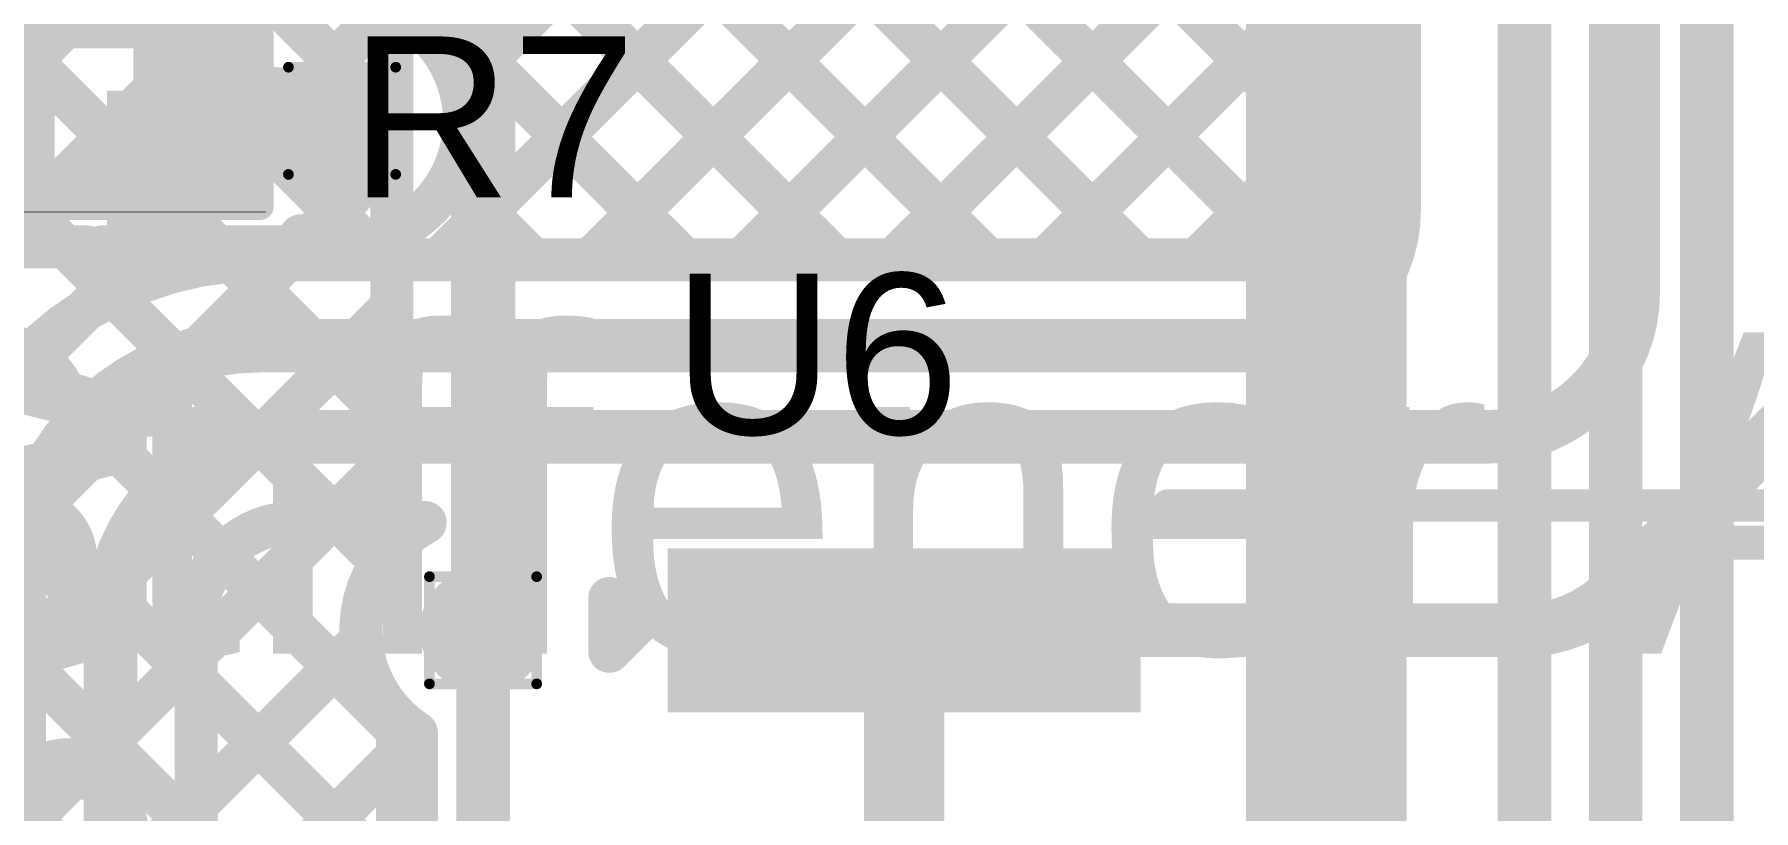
# Model space of a CAD drawing. Header units: inches. Extents: x -17 to 443, y -40 to 218.
# Drawn here: x 91.93 to 100.07, y 149.84 to 153.52 of the extents above; entities that cross this region are included whole.
import ezdxf

# ---------------------------------------------------------------- set-up
doc = ezdxf.new("R2010")
doc.units = ezdxf.units.IN
for name, color, linetype in [('Bottom Layer', 5, 'Continuous'), ('Drill Drawing', 1, 'Continuous'), ('Fabrication', 76, 'Continuous'), ('Top Layer', 1, 'Continuous'), ('Top Overlay', 2, 'Continuous'), ('Top Paste', 8, 'Continuous'), ('Top Solder', 216, 'Continuous'), ('Via Holes', 16, 'Continuous')]:
    doc.layers.add(name, color=color, linetype=linetype)
doc.styles.add('Arial', font='', dxfattribs={"height": 0.2})
doc.styles.add('Arial Black_Bold', font='', dxfattribs={"height": 0.2})
doc.styles.get('Arial').set_extended_font_data('Arial')
doc.styles.get('Arial Black_Bold').set_extended_font_data('Arial Black', bold=True)

# ---------------------------------------------------------------- blocks, each defined once
blk = doc.blocks.new('14_SO_26')
at = {"layer": 'Top Layer'}
blk.add_hatch(color=1, dxfattribs=at).paths.add_polyline_path([(-1.7501108, 4.096994599999999), (-1.7501108, 3.5230054), (-3.7881052, 3.5230054), (-3.7881052, 4.096994599999999)])
at = {"layer": 'Top Paste'}
blk.add_hatch(color=8, dxfattribs=at).paths.add_polyline_path([(-1.7501108, 4.096994599999999), (-1.7501108, 3.5230054), (-3.7881052, 3.5230054), (-3.7881052, 4.096994599999999)])
at = {"layer": 'Top Solder'}
blk.add_hatch(color=216, dxfattribs=at).paths.add_polyline_path([(-1.6485108, 4.1985946), (-1.6485108, 3.421405399999999), (-3.8897052, 3.421405399999999), (-3.8897052, 4.1985946)])
at = {"layer": 'Top Overlay'}
for points in [[(-1.5213838, 4.4012104, 0.1524, 0.1524, 0), (1.5214346, 4.4012104, 0.1524, 0.1524, 0)], [(-4.166107999999999, 3.7084, 0.1999996, 0.1999996, 0), (-4.166107999999999, 3.9624, 0.1999996, 0.1999996, 0)], [(-4.166107999999999, 3.9624, 0.1999996, 0.1999996, 0), (-4.039108, 3.835399999999999, 0.1999996, 0.1999996, 0)], [(-4.166107999999999, 3.7084, 0.1999996, 0.1999996, 0), (-4.039108, 3.835399999999999, 0.1999996, 0.1999996, 0)]]:
    blk.add_lwpolyline(points, format="xyseb", dxfattribs=at)
for points in [[(-1.5594838, 4.4012104, 0.0762, 0.0762, 1), (-1.4832838, 4.4012104, 0.0762, 0.0762, 1)], [(-4.2161079, 3.9624, 0.0999998, 0.0999998, 1), (-4.116108099999999, 3.9624, 0.0999998, 0.0999998, 1)], [(-4.2161079, 3.9624, 0.0999998, 0.0999998, 1), (-4.116108099999999, 3.9624, 0.0999998, 0.0999998, 1)], [(-4.0891079, 3.835399999999999, 0.0999998, 0.0999998, 1), (-3.9891081, 3.835399999999999, 0.0999998, 0.0999998, 1)], [(-4.0891079, 3.835399999999999, 0.0999998, 0.0999998, 1), (-3.9891081, 3.835399999999999, 0.0999998, 0.0999998, 1)], [(-4.2161079, 3.7084, 0.0999998, 0.0999998, 1), (-4.116108099999999, 3.7084, 0.0999998, 0.0999998, 1)], [(-4.2161079, 3.7084, 0.0999998, 0.0999998, 1), (-4.116108099999999, 3.7084, 0.0999998, 0.0999998, 1)]]:
    blk.add_lwpolyline(points, format="xyseb", close=True, dxfattribs=at)
blk = doc.blocks.new('R___0402_189')
at = {"layer": 'Top Layer'}
for points in [[(-0.6985, -0.3175), (-0.6985, 0.3175), (-0.2412999999999999, 0.3175), (-0.2413, -0.3175)], [(0.2412999999999999, -0.3175), (0.2413, 0.3175), (0.6985, 0.3175), (0.6985, -0.3175)]]:
    blk.add_hatch(color=1, dxfattribs=at).paths.add_polyline_path(points)
at = {"layer": 'Top Paste'}
for points in [[(-0.6985, -0.3175), (-0.6985, 0.3175), (-0.2412999999999999, 0.3175), (-0.2413, -0.3175)], [(0.2412999999999999, -0.3175), (0.2413, 0.3175), (0.6985, 0.3175), (0.6985, -0.3175)]]:
    blk.add_hatch(color=8, dxfattribs=at).paths.add_polyline_path(points)
at = {"layer": 'Top Solder'}
for points in [[(-0.75350116, -0.37250116), (-0.75350116, 0.37250116), (-0.1862988399999999, 0.37250116), (-0.18629884, -0.37250116)], [(0.1862988399999999, -0.37250116), (0.18629884, 0.37250116), (0.75350116, 0.37250116), (0.75350116, -0.37250116)]]:
    blk.add_hatch(color=216, dxfattribs=at).paths.add_polyline_path(points)
at = {"layer": 'Top Overlay'}
for points in [[(-0.7874, 0.4064, 0.127, 0.127, 0), (0.7874, 0.4064, 0.127, 0.127, 0)], [(-0.7874, -0.4064, 0.127, 0.127, 0), (-0.7874, 0.4064, 0.127, 0.127, 0)], [(0.7874, -0.4064, 0.127, 0.127, 0), (0.7874, 0.4064, 0.127, 0.127, 0)], [(-0.7874, -0.4064, 0.127, 0.127, 0), (0.7874, -0.4064, 0.127, 0.127, 0)], [(-0.8128, -0.4318, 0.0032258, 0.0032258, 0), (0.8128, -0.4318, 0.0032258, 0.0032258, 0)]]:
    blk.add_lwpolyline(points, format="xyseb", dxfattribs=at)
for points in [[(-0.8191499999999999, 0.4064, 0.0635, 0.0635, 1), (-0.7556499999999999, 0.4064, 0.0635, 0.0635, 1)], [(-0.8191499999999999, 0.4064, 0.0635, 0.0635, 1), (-0.7556499999999999, 0.4064, 0.0635, 0.0635, 1)], [(0.7556499999999999, 0.4064, 0.0635, 0.0635, 1), (0.8191499999999999, 0.4064, 0.0635, 0.0635, 1)], [(0.7556499999999999, 0.4064, 0.0635, 0.0635, 1), (0.8191499999999999, 0.4064, 0.0635, 0.0635, 1)], [(-0.8191499999999999, -0.4064, 0.0635, 0.0635, 1), (-0.7556499999999999, -0.4064, 0.0635, 0.0635, 1)], [(-0.8191499999999999, -0.4064, 0.0635, 0.0635, 1), (-0.7556499999999999, -0.4064, 0.0635, 0.0635, 1)], [(0.7556499999999999, -0.4064, 0.0635, 0.0635, 1), (0.8191499999999999, -0.4064, 0.0635, 0.0635, 1)], [(0.7556499999999999, -0.4064, 0.0635, 0.0635, 1), (0.8191499999999999, -0.4064, 0.0635, 0.0635, 1)], [(-0.81360518, -0.4318, 0.0016129, 0.0016129, 1), (-0.8119948199999999, -0.4318, 0.0016129, 0.0016129, 1)], [(0.8119948199999999, -0.4318, 0.0016129, 0.0016129, 1), (0.81360518, -0.4318, 0.0016129, 0.0016129, 1)]]:
    blk.add_lwpolyline(points, format="xyseb", close=True, dxfattribs=at)

msp = doc.modelspace()

# ---------------------------------------------------------------- hatches: boundary and pattern name
at = {"layer": 'Bottom Layer'}
h = msp.add_hatch(color=5, dxfattribs=at)
edge = h.paths.add_edge_path()
edge.add_arc((93.38340987999999, 153.11364094), 0.2999994, 0, 360)
h = msp.add_hatch(color=5, dxfattribs=at)
edge = h.paths.add_edge_path()
edge.add_arc((94.05136384, 150.69947), 0.2999994, 0, 360)
at = {"layer": 'Top Layer'}
h = msp.add_hatch(color=1, dxfattribs=at)
edge = h.paths.add_edge_path()
edge.add_arc((93.38340987999999, 153.11364094), 0.2999994, 0, 360)
h = msp.add_hatch(color=1, dxfattribs=at)
edge = h.paths.add_edge_path()
edge.add_arc((94.05136384, 150.69947), 0.2999994, 0, 360)
at = {"layer": 'Via Holes'}
h = msp.add_hatch(color=7, dxfattribs=at)
edge = h.paths.add_edge_path()
edge.add_arc((93.38340987999999, 153.11364094), 0.1499997, 0, 360)
h = msp.add_hatch(color=7, dxfattribs=at)
edge = h.paths.add_edge_path()
edge.add_arc((94.05136384, 150.69947), 0.1499997, 0, 360)

# ---------------------------------------------------------------- linework, layer by layer
at = {"layer": 'Bottom Layer'}
for points in [[(99.84890876, 139.65307858, 0.254, 0.254, 0), (99.84890876, 158.67246142, 0.254, 0.254, 0)], [(99.41710876, 140.9151868, 0.254, 0.254, 0), (99.41710876, 157.50209292, 0.254, 0.254, 0)], [(98.98530876, 141.26540454, 0.254, 0.254, 0), (98.98530876, 157.023435, 0.254, 0.254, 0)], [(98.04612343999999, 146.88947, 0.7619999999999999, 0.7619999999999999, 0), (98.04612343999999, 155.9928808, 0.7619999999999999, 0.7619999999999999, 0)], [(90.2813409, 155.02546084, 0.2032, 0.2032, 0), (93.61956383999998, 151.6872379, 0.2032, 0.2032, 0)], [(90.99976466, 155.0254583, 0.2032, 0.2032, 0), (93.61956383999998, 152.40565912, 0.2032, 0.2032, 0)], [(91.71818588, 155.0254583, 0.2032, 0.2032, 0), (93.61956383999998, 153.12408034, 0.2032, 0.2032, 0)], [(91.69936702, 153.18739492, 0.2032, 0.2032, 0), (93.42458836, 154.91261626, 0.2032, 0.2032, 0)], [(91.55349736, 152.32310404, 0.2032, 0.2032, 0), (93.71874576, 154.48835244, 0.2032, 0.2032, 0)], [(93.61956383999998, 151.08580146, 0.2032, 0.2032, 0), (93.61956383999998, 153.85993612, 0.2032, 0.2032, 0)], [(94.05136384, 150.69947, 0.3048, 0.3048, 0), (94.05136384, 153.85993612, 0.3048, 0.3048, 0)], [(90.72688738, 150.77807284, 0.2032, 0.2032, 0), (93.61956383999998, 153.6707493, 0.2032, 0.2032, 0)], [(90.72688738, 150.05965162, 0.2032, 0.2032, 0), (93.61956383999998, 152.95232808, 0.2032, 0.2032, 0)], [(91.66000972, 152.9283708, 0.2032, 0.2032, 0), (93.56857333999999, 151.01980718, 0.2032, 0.2032, 0)], [(91.55349736, 152.31646194, 0.2032, 0.2032, 0), (93.73568248, 150.13427682, 0.2032, 0.2032, 0)], [(90.72688738, 149.3412304, 0.2032, 0.2032, 0), (93.61956383999998, 152.23390686, 0.2032, 0.2032, 0)], [(91.42645164, 151.72508644, 0.2032, 0.2032, 0), (93.73568248, 149.4158556, 0.2032, 0.2032, 0)], [(90.72688738, 148.62280918, 0.2032, 0.2032, 0), (93.61956383999998, 151.51548564, 0.2032, 0.2032, 0)], [(91.1069552, 151.32616166, 0.2032, 0.2032, 0), (93.73568248, 148.69743438, 0.2032, 0.2032, 0)], [(93.73568248, 150.21362134, 0.2032, 0.2032, -0.459976057047801), (93.61956383999998, 151.08580146, 0.2032, 0.2032, 0)], [(90.72688738, 150.98780826, 0.2032, 0.2032, 0), (93.73568501999999, 147.97901062, 0.2032, 0.2032, 0)], [(90.72688738, 147.90438796, 0.2032, 0.2032, 0), (93.47395834, 150.65145892, 0.2032, 0.2032, 0)], [(90.72688738, 147.18596674, 0.2032, 0.2032, 0), (93.73568248, 150.19476184, 0.2032, 0.2032, 0)], [(93.73568248, 150.21362134, 0.2032, 0.2032, 0), (93.7356901, 140.12627804, 0.2032, 0.2032, 0)]]:
    msp.add_lwpolyline(points, format="xyseb", dxfattribs=at)
for points in [[(93.56876383999999, 153.12408034, 0.1016, 0.1016, 1), (93.67036384, 153.12408034, 0.1016, 0.1016, 1)], [(93.56876383999999, 152.95232808, 0.1016, 0.1016, 1), (93.67036384, 152.95232808, 0.1016, 0.1016, 1)], [(93.56876383999999, 152.40565912, 0.1016, 0.1016, 1), (93.67036384, 152.40565912, 0.1016, 0.1016, 1)], [(93.56876383999999, 152.23390686, 0.1016, 0.1016, 1), (93.67036384, 152.23390686, 0.1016, 0.1016, 1)], [(93.56876383999999, 151.6872379, 0.1016, 0.1016, 1), (93.67036384, 151.6872379, 0.1016, 0.1016, 1)], [(93.56876383999999, 151.51548564, 0.1016, 0.1016, 1), (93.67036384, 151.51548564, 0.1016, 0.1016, 1)], [(93.56876383999999, 151.08580146, 0.1016, 0.1016, 1), (93.67036384, 151.08580146, 0.1016, 0.1016, 1)], [(93.56876383999999, 151.08580146, 0.1016, 0.1016, 1), (93.67036384, 151.08580146, 0.1016, 0.1016, 1)], [(93.51777333999999, 151.01980718, 0.1016, 0.1016, 1), (93.61937334, 151.01980718, 0.1016, 0.1016, 1)], [(93.97516384, 150.69947, 0.1524, 0.1524, 1), (94.12756384, 150.69947, 0.1524, 0.1524, 1)], [(93.42315833999999, 150.65145892, 0.1016, 0.1016, 1), (93.52475833999999, 150.65145892, 0.1016, 0.1016, 1)], [(93.68488247999998, 150.21362134, 0.1016, 0.1016, 1), (93.78648247999999, 150.21362134, 0.1016, 0.1016, 1)], [(93.68488247999998, 150.21362134, 0.1016, 0.1016, 1), (93.78648247999999, 150.21362134, 0.1016, 0.1016, 1)], [(93.68488247999998, 150.19476184, 0.1016, 0.1016, 1), (93.78648247999999, 150.19476184, 0.1016, 0.1016, 1)], [(93.68488247999998, 150.13427682, 0.1016, 0.1016, 1), (93.78648247999999, 150.13427682, 0.1016, 0.1016, 1)]]:
    msp.add_lwpolyline(points, format="xyseb", close=True, dxfattribs=at)
at = {"layer": 'Drill Drawing'}
for points in [[(93.12940988, 153.36764094, 0.0508, 0.0508, 0), (93.63740987999999, 153.36764094, 0.0508, 0.0508, 0)], [(93.12940988, 152.85964094, 0.0508, 0.0508, 0), (93.12940988, 153.36764094, 0.0508, 0.0508, 0)], [(93.63740987999999, 152.85964094, 0.0508, 0.0508, 0), (93.63740987999999, 153.36764094, 0.0508, 0.0508, 0)], [(93.12940988, 152.85964094, 0.0508, 0.0508, 0), (93.63740987999999, 152.85964094, 0.0508, 0.0508, 0)], [(93.79736383999999, 150.95347, 0.0508, 0.0508, 0), (94.30536384, 150.95347, 0.0508, 0.0508, 0)], [(93.79736383999999, 150.44547, 0.0508, 0.0508, 0), (93.79736383999999, 150.95347, 0.0508, 0.0508, 0)], [(94.30536384, 150.44547, 0.0508, 0.0508, 0), (94.30536384, 150.95347, 0.0508, 0.0508, 0)], [(93.79736383999999, 150.44547, 0.0508, 0.0508, 0), (94.30536384, 150.44547, 0.0508, 0.0508, 0)]]:
    msp.add_lwpolyline(points, format="xyseb", dxfattribs=at)
for points in [[(93.11670987999999, 153.36764094, 0.0254, 0.0254, 1), (93.14210987999999, 153.36764094, 0.0254, 0.0254, 1)], [(93.11670987999999, 153.36764094, 0.0254, 0.0254, 1), (93.14210987999999, 153.36764094, 0.0254, 0.0254, 1)], [(93.62470988, 153.36764094, 0.0254, 0.0254, 1), (93.65010987999999, 153.36764094, 0.0254, 0.0254, 1)], [(93.62470988, 153.36764094, 0.0254, 0.0254, 1), (93.65010987999999, 153.36764094, 0.0254, 0.0254, 1)], [(93.11670987999999, 152.85964094, 0.0254, 0.0254, 1), (93.14210987999999, 152.85964094, 0.0254, 0.0254, 1)], [(93.11670987999999, 152.85964094, 0.0254, 0.0254, 1), (93.14210987999999, 152.85964094, 0.0254, 0.0254, 1)], [(93.62470988, 152.85964094, 0.0254, 0.0254, 1), (93.65010987999999, 152.85964094, 0.0254, 0.0254, 1)], [(93.62470988, 152.85964094, 0.0254, 0.0254, 1), (93.65010987999999, 152.85964094, 0.0254, 0.0254, 1)], [(93.78466384, 150.95347, 0.0254, 0.0254, 1), (93.81006384, 150.95347, 0.0254, 0.0254, 1)], [(93.78466384, 150.95347, 0.0254, 0.0254, 1), (93.81006384, 150.95347, 0.0254, 0.0254, 1)], [(94.29266384, 150.95347, 0.0254, 0.0254, 1), (94.31806384, 150.95347, 0.0254, 0.0254, 1)], [(94.29266384, 150.95347, 0.0254, 0.0254, 1), (94.31806384, 150.95347, 0.0254, 0.0254, 1)], [(93.78466384, 150.44547, 0.0254, 0.0254, 1), (93.81006384, 150.44547, 0.0254, 0.0254, 1)], [(93.78466384, 150.44547, 0.0254, 0.0254, 1), (93.81006384, 150.44547, 0.0254, 0.0254, 1)], [(94.29266384, 150.44547, 0.0254, 0.0254, 1), (94.31806384, 150.44547, 0.0254, 0.0254, 1)], [(94.29266384, 150.44547, 0.0254, 0.0254, 1), (94.31806384, 150.44547, 0.0254, 0.0254, 1)]]:
    msp.add_lwpolyline(points, format="xyseb", close=True, dxfattribs=at)
at = {"layer": 'Top Layer'}
for points in [[(98.36762139999999, 152.6883408, 0.254, 0.254, 0), (98.36762139999999, 157.83687, 0.254, 0.254, 0)], [(99.50063411999999, 152.30137688, 0.254, 0.254, 0), (99.50063411999999, 157.83687, 0.254, 0.254, 0)], [(97.9612214, 152.6883408, 0.2032, 0.2032, 0), (97.9612214, 157.34225072, 0.2032, 0.2032, 0)], [(93.94041156, 153.2731758, 0.2032, 0.2032, 0), (96.82820867999999, 156.16097292, 0.2032, 0.2032, 0)], [(93.89760747999999, 155.71973936, 0.2032, 0.2032, 0), (97.16270636, 152.45464048, 0.2032, 0.2032, 0)], [(94.08810747999999, 154.81081814, 0.2032, 0.2032, 0), (96.44428513999999, 152.45464048, 0.2032, 0.2032, 0)], [(95.99556111999999, 152.45464048, 0.2032, 0.2032, 0), (97.9612214, 154.42030076, 0.2032, 0.2032, 0)], [(93.84029745999999, 152.45464048, 0.2032, 0.2032, 0), (95.52335733999999, 154.13770036, 0.2032, 0.2032, 0)], [(94.08810747999999, 154.09239692, 0.2032, 0.2032, 0), (95.72586392, 152.45464048, 0.2032, 0.2032, 0)], [(95.2771399, 152.45464048, 0.2032, 0.2032, 0), (96.84936941999999, 154.02687, 0.2032, 0.2032, 0)], [(97.01329847999999, 154.0408908, 0.2032, 0.2032, 0), (97.9612214, 153.09296788, 0.2032, 0.2032, 0)], [(93.48765402, 153.97442916, 0.2032, 0.2032, 0), (95.0074427, 152.45464048, 0.2032, 0.2032, 0)], [(96.36743743999999, 153.96833062, 0.2032, 0.2032, 0), (97.84780024, 152.48796782, 0.2032, 0.2032, 0)], [(94.55871868, 152.45464048, 0.2032, 0.2032, 0), (95.9611238, 153.8570456, 0.2032, 0.2032, 0)], [(93.18640747999999, 153.65852174, 0.2032, 0.2032, -0.519888265945874), (93.96280927999999, 153.11364094, 0.2032, 0.2032, 0)], [(96.71398234, 152.45464048, 0.2032, 0.2032, 0), (97.9612214, 153.70187954, 0.2032, 0.2032, 0)], [(92.74796284, 153.11364094, 0.508, 0.508, 0), (93.38340987999999, 153.11364094, 0.508, 0.508, 0)], [(93.96280927999999, 153.11364094, 0.2032, 0.2032, -0.5198882659458739), (93.18640747999999, 152.56876014, 0.2032, 0.2032, 0)], [(97.43240356, 152.45464048, 0.2032, 0.2032, 0), (97.9612214, 152.98345832, 0.2032, 0.2032, 0)], [(93.89741698, 152.84624498, 0.2032, 0.2032, 0), (94.28902147999999, 152.45464048, 0.2032, 0.2032, 0)], [(98.36762139999999, 152.6883408, 0.254, 0.254, -0.4142135623730951), (97.72752108, 152.04824048, 0.254, 0.254, 0)], [(97.9612214, 152.6883408, 0.2032, 0.2032, -0.4142135623730951), (97.72752108, 152.45464048, 0.2032, 0.2032, 0)], [(93.48246733999999, 152.5427734, 0.2032, 0.2032, 0), (93.57060025999999, 152.45464048, 0.2032, 0.2032, 0)], [(91.23060747999999, 152.51674094, 0.2032, 0.2032, 0), (92.17040748, 152.51674094, 0.2032, 0.2032, 0)], [(91.35323613999999, 152.51674094, 0.2032, 0.2032, 0), (91.88365164, 151.98632544, 0.2032, 0.2032, 0)], [(92.07165735999999, 152.51674094, 0.2032, 0.2032, 0), (92.2980374, 152.2903609, 0.2032, 0.2032, 0)], [(92.16183498, 152.21302044, 0.2032, 0.2032, 0), (92.46555547999999, 152.51674094, 0.2032, 0.2032, 0)], [(92.24660748, 152.51674094, 0.2032, 0.2032, 0), (93.18640747999999, 152.51674094, 0.2032, 0.2032, 0)], [(92.79007858, 152.51674094, 0.2032, 0.2032, 0), (92.85791436, 152.44890516, 0.2032, 0.2032, 0)], [(93.12187623999999, 152.45464048, 0.2032, 0.2032, 0), (93.1839767, 152.51674094, 0.2032, 0.2032, 0)], [(91.44788924, 150.91170224, 0.2032, 0.2032, -0.4142135623730951), (92.99082748, 152.45464048, 0.2032, 0.2032, 0)], [(92.99082748, 152.45464048, 0.2032, 0.2032, 0), (97.72752108, 152.45464048, 0.2032, 0.2032, 0)], [(99.50063411999999, 152.30137688, 0.254, 0.254, -0.1677419055969597), (99.3547797, 151.87885042, 0.254, 0.254, 0)], [(91.85428923999999, 150.91170224, 0.254, 0.254, -0.4142135623730951), (92.99082748, 152.04824048, 0.254, 0.254, 0)], [(92.99082748, 152.04824048, 0.254, 0.254, 0), (97.72752108, 152.04824048, 0.254, 0.254, 0)], [(99.3547797, 151.87885042, 0.254, 0.254, -0.06038296291608989), (99.23822417999999, 151.7622949, 0.254, 0.254, 0)], [(99.41710876, 150.88154736, 0.254, 0.254, 0), (100.31821948, 151.78265808, 0.254, 0.254, 0)], [(99.23822417999999, 151.7622949, 0.254, 0.254, -0.1677419055969599), (98.81569772, 151.61644048, 0.254, 0.254, 0)], [(92.28608924, 150.73729568, 0.254, 0.254, -0.4142135623730951), (93.16523403999999, 151.61644048, 0.254, 0.254, 0)], [(93.16523403999999, 151.61644048, 0.254, 0.254, 0), (98.81569772, 151.61644048, 0.254, 0.254, 0)], [(92.69248924, 150.58841104, 0.2032, 0.2032, 0), (93.31411867999999, 151.21004048, 0.2032, 0.2032, 0)], [(92.69248924, 150.73729568, 0.2032, 0.2032, -0.4142135623730951), (93.16523403999999, 151.21004048, 0.2032, 0.2032, 0)], [(93.16523403999999, 151.21004048, 0.2032, 0.2032, 0), (93.77746293999999, 151.21004048, 0.2032, 0.2032, 0)], [(93.37835781999999, 151.21004048, 0.2032, 0.2032, 0), (93.56858095999999, 151.01981734, 0.2032, 0.2032, 0)], [(93.64496384, 150.28650156, 0.2032, 0.2032, -0.5053966269763291), (93.77746293999999, 151.21004048, 0.2032, 0.2032, 0)], [(92.81507218, 151.0549049, 0.2032, 0.2032, 0), (93.64496384, 150.22501324, 0.2032, 0.2032, 0)], [(91.85428923999999, 143.35999776, 0.254, 0.254, 0), (91.85428923999999, 150.91170224, 0.254, 0.254, 0)], [(99.41654488, 150.88098348, 0.254, 0.254, -0.198579394540877), (98.97753636, 150.69947, 0.254, 0.254, 0)], [(99.41710876, 150.88154736, 0.254, 0.254, -0.0003203202228186129), (99.41654488, 150.88098348, 0.254, 0.254, 0)], [(92.28608924, 144.91995654, 0.254, 0.254, 0), (92.28608924, 150.73729568, 0.254, 0.254, 0)], [(96.04658972, 149.42947, 0.3809999999999999, 0.3809999999999999, 0), (96.04658972, 150.69947, 0.3809999999999999, 0.3809999999999999, 0)], [(92.69248924, 147.2357355, 0.2032, 0.2032, 0), (92.69248924, 150.73729568, 0.2032, 0.2032, 0)], [(94.05136384, 149.1424754, 0.254, 0.254, 0), (94.05136384, 150.69947, 0.254, 0.254, 0)], [(96.04658972, 150.69947, 0.254, 0.254, 0), (98.97753636, 150.69947, 0.254, 0.254, 0)], [(92.69248924, 149.86998982, 0.2032, 0.2032, 0), (93.47395834, 150.65145892, 0.2032, 0.2032, 0)], [(92.69248924, 150.45906662, 0.2032, 0.2032, 0), (93.64496384, 149.50659202, 0.2032, 0.2032, 0)], [(93.64496384, 149.1424754, 0.2032, 0.2032, 0), (93.64496384, 150.28650156, 0.2032, 0.2032, 0)], [(92.69248924, 149.1515686, 0.2032, 0.2032, 0), (93.64496384, 150.1040432, 0.2032, 0.2032, 0)]]:
    msp.add_lwpolyline(points, format="xyseb", dxfattribs=at)
for points in [[(93.88961155999999, 153.2731758, 0.1016, 0.1016, 1), (93.99121156, 153.2731758, 0.1016, 0.1016, 1)], [(92.62096283999999, 153.11364094, 0.254, 0.254, 1), (92.87496284, 153.11364094, 0.254, 0.254, 1)], [(93.25640987999999, 153.11364094, 0.254, 0.254, 1), (93.51040987999998, 153.11364094, 0.254, 0.254, 1)], [(93.91200927999999, 153.11364094, 0.1016, 0.1016, 1), (94.01360928, 153.11364094, 0.1016, 0.1016, 1)], [(93.91200927999999, 153.11364094, 0.1016, 0.1016, 1), (94.01360928, 153.11364094, 0.1016, 0.1016, 1)], [(97.9104214, 153.09296788, 0.1016, 0.1016, 1), (98.0120214, 153.09296788, 0.1016, 0.1016, 1)], [(97.9104214, 152.98345832, 0.1016, 0.1016, 1), (98.0120214, 152.98345832, 0.1016, 0.1016, 1)], [(93.84661698, 152.84624498, 0.1016, 0.1016, 1), (93.94821698, 152.84624498, 0.1016, 0.1016, 1)], [(98.3041214, 152.6883408, 0.127, 0.127, 1), (98.4311214, 152.6883408, 0.127, 0.127, 1)], [(98.3041214, 152.6883408, 0.127, 0.127, 1), (98.4311214, 152.6883408, 0.127, 0.127, 1)], [(97.9104214, 152.6883408, 0.1016, 0.1016, 1), (98.0120214, 152.6883408, 0.1016, 0.1016, 1)], [(97.9104214, 152.6883408, 0.1016, 0.1016, 1), (98.0120214, 152.6883408, 0.1016, 0.1016, 1)], [(93.13560747999999, 152.56876014, 0.1016, 0.1016, 1), (93.23720748, 152.56876014, 0.1016, 0.1016, 1)], [(93.43166733999999, 152.5427734, 0.1016, 0.1016, 1), (93.53326734, 152.5427734, 0.1016, 0.1016, 1)], [(92.02085736, 152.51674094, 0.1016, 0.1016, 1), (92.12245736, 152.51674094, 0.1016, 0.1016, 1)], [(92.11960748, 152.51674094, 0.1016, 0.1016, 1), (92.22120747999999, 152.51674094, 0.1016, 0.1016, 1)], [(92.19580748, 152.51674094, 0.1016, 0.1016, 1), (92.29740748, 152.51674094, 0.1016, 0.1016, 1)], [(92.41475548, 152.51674094, 0.1016, 0.1016, 1), (92.51635548, 152.51674094, 0.1016, 0.1016, 1)], [(92.73927857999999, 152.51674094, 0.1016, 0.1016, 1), (92.84087858, 152.51674094, 0.1016, 0.1016, 1)], [(93.13317669999999, 152.51674094, 0.1016, 0.1016, 1), (93.2347767, 152.51674094, 0.1016, 0.1016, 1)], [(93.13560747999999, 152.51674094, 0.1016, 0.1016, 1), (93.23720748, 152.51674094, 0.1016, 0.1016, 1)], [(97.79700023999999, 152.48796782, 0.1016, 0.1016, 1), (97.89860024, 152.48796782, 0.1016, 0.1016, 1)], [(92.80711435999999, 152.44890516, 0.1016, 0.1016, 1), (92.90871435999999, 152.44890516, 0.1016, 0.1016, 1)], [(92.94002748, 152.45464048, 0.1016, 0.1016, 1), (93.04162748, 152.45464048, 0.1016, 0.1016, 1)], [(92.94002748, 152.45464048, 0.1016, 0.1016, 1), (93.04162748, 152.45464048, 0.1016, 0.1016, 1)], [(93.07107624, 152.45464048, 0.1016, 0.1016, 1), (93.17267623999999, 152.45464048, 0.1016, 0.1016, 1)], [(93.51980026, 152.45464048, 0.1016, 0.1016, 1), (93.62140026, 152.45464048, 0.1016, 0.1016, 1)], [(93.78949745999999, 152.45464048, 0.1016, 0.1016, 1), (93.89109746, 152.45464048, 0.1016, 0.1016, 1)], [(94.23822147999999, 152.45464048, 0.1016, 0.1016, 1), (94.33982148, 152.45464048, 0.1016, 0.1016, 1)], [(94.50791868, 152.45464048, 0.1016, 0.1016, 1), (94.60951868, 152.45464048, 0.1016, 0.1016, 1)], [(94.95664269999999, 152.45464048, 0.1016, 0.1016, 1), (95.0582427, 152.45464048, 0.1016, 0.1016, 1)], [(95.2263399, 152.45464048, 0.1016, 0.1016, 1), (95.32793989999999, 152.45464048, 0.1016, 0.1016, 1)], [(95.67506392, 152.45464048, 0.1016, 0.1016, 1), (95.77666391999999, 152.45464048, 0.1016, 0.1016, 1)], [(95.94476112, 152.45464048, 0.1016, 0.1016, 1), (96.04636112, 152.45464048, 0.1016, 0.1016, 1)], [(96.39348514, 152.45464048, 0.1016, 0.1016, 1), (96.49508514, 152.45464048, 0.1016, 0.1016, 1)], [(96.66318234, 152.45464048, 0.1016, 0.1016, 1), (96.76478234, 152.45464048, 0.1016, 0.1016, 1)], [(97.11190635999999, 152.45464048, 0.1016, 0.1016, 1), (97.21350636, 152.45464048, 0.1016, 0.1016, 1)], [(97.38160355999999, 152.45464048, 0.1016, 0.1016, 1), (97.48320355999999, 152.45464048, 0.1016, 0.1016, 1)], [(97.67672108, 152.45464048, 0.1016, 0.1016, 1), (97.77832108, 152.45464048, 0.1016, 0.1016, 1)], [(97.67672108, 152.45464048, 0.1016, 0.1016, 1), (97.77832108, 152.45464048, 0.1016, 0.1016, 1)], [(99.43713412, 152.30137688, 0.127, 0.127, 1), (99.56413411999999, 152.30137688, 0.127, 0.127, 1)], [(99.43713412, 152.30137688, 0.127, 0.127, 1), (99.56413411999999, 152.30137688, 0.127, 0.127, 1)], [(92.11103497999999, 152.21302044, 0.1016, 0.1016, 1), (92.21263497999999, 152.21302044, 0.1016, 0.1016, 1)], [(92.2472374, 152.2903609, 0.1016, 0.1016, 1), (92.3488374, 152.2903609, 0.1016, 0.1016, 1)], [(92.92732748, 152.04824048, 0.127, 0.127, 1), (93.05432748, 152.04824048, 0.127, 0.127, 1)], [(92.92732748, 152.04824048, 0.127, 0.127, 1), (93.05432748, 152.04824048, 0.127, 0.127, 1)], [(97.66402108, 152.04824048, 0.127, 0.127, 1), (97.79102108, 152.04824048, 0.127, 0.127, 1)], [(97.66402108, 152.04824048, 0.127, 0.127, 1), (97.79102108, 152.04824048, 0.127, 0.127, 1)], [(91.83285164, 151.98632544, 0.1016, 0.1016, 1), (91.93445163999999, 151.98632544, 0.1016, 0.1016, 1)], [(99.29127969999999, 151.87885042, 0.127, 0.127, 1), (99.41827969999999, 151.87885042, 0.127, 0.127, 1)], [(99.29127969999999, 151.87885042, 0.127, 0.127, 1), (99.41827969999999, 151.87885042, 0.127, 0.127, 1)], [(99.17472417999998, 151.7622949, 0.127, 0.127, 1), (99.30172418, 151.7622949, 0.127, 0.127, 1)], [(99.17472417999998, 151.7622949, 0.127, 0.127, 1), (99.30172418, 151.7622949, 0.127, 0.127, 1)], [(93.10173404, 151.61644048, 0.127, 0.127, 1), (93.22873404, 151.61644048, 0.127, 0.127, 1)], [(93.10173404, 151.61644048, 0.127, 0.127, 1), (93.22873404, 151.61644048, 0.127, 0.127, 1)], [(98.75219772, 151.61644048, 0.127, 0.127, 1), (98.87919772, 151.61644048, 0.127, 0.127, 1)], [(98.75219772, 151.61644048, 0.127, 0.127, 1), (98.87919772, 151.61644048, 0.127, 0.127, 1)], [(93.11443403999999, 151.21004048, 0.1016, 0.1016, 1), (93.21603404, 151.21004048, 0.1016, 0.1016, 1)], [(93.11443403999999, 151.21004048, 0.1016, 0.1016, 1), (93.21603404, 151.21004048, 0.1016, 0.1016, 1)], [(93.26331868, 151.21004048, 0.1016, 0.1016, 1), (93.36491867999999, 151.21004048, 0.1016, 0.1016, 1)], [(93.32755782, 151.21004048, 0.1016, 0.1016, 1), (93.42915782, 151.21004048, 0.1016, 0.1016, 1)], [(93.72666294, 151.21004048, 0.1016, 0.1016, 1), (93.82826293999999, 151.21004048, 0.1016, 0.1016, 1)], [(93.72666294, 151.21004048, 0.1016, 0.1016, 1), (93.82826293999999, 151.21004048, 0.1016, 0.1016, 1)], [(92.76427217999999, 151.0549049, 0.1016, 0.1016, 1), (92.86587218, 151.0549049, 0.1016, 0.1016, 1)], [(93.51778096, 151.01981734, 0.1016, 0.1016, 1), (93.61938096, 151.01981734, 0.1016, 0.1016, 1)], [(91.79078924, 150.91170224, 0.127, 0.127, 1), (91.91778924, 150.91170224, 0.127, 0.127, 1)], [(91.79078924, 150.91170224, 0.127, 0.127, 1), (91.91778924, 150.91170224, 0.127, 0.127, 1)], [(99.35304488, 150.88098348, 0.127, 0.127, 1), (99.48004488, 150.88098348, 0.127, 0.127, 1)], [(99.35304488, 150.88098348, 0.127, 0.127, 1), (99.48004488, 150.88098348, 0.127, 0.127, 1)], [(99.35360875999999, 150.88154736, 0.127, 0.127, 1), (99.48060876, 150.88154736, 0.127, 0.127, 1)], [(99.35360875999999, 150.88154736, 0.127, 0.127, 1), (99.48060876, 150.88154736, 0.127, 0.127, 1)], [(92.22258924, 150.73729568, 0.127, 0.127, 1), (92.34958924, 150.73729568, 0.127, 0.127, 1)], [(92.22258924, 150.73729568, 0.127, 0.127, 1), (92.34958924, 150.73729568, 0.127, 0.127, 1)], [(95.95133971999999, 150.69947, 0.1905, 0.1905, 1), (96.14183972, 150.69947, 0.1905, 0.1905, 1)], [(92.64168923999999, 150.73729568, 0.1016, 0.1016, 1), (92.74328924, 150.73729568, 0.1016, 0.1016, 1)], [(92.64168923999999, 150.73729568, 0.1016, 0.1016, 1), (92.74328924, 150.73729568, 0.1016, 0.1016, 1)], [(93.98786384, 150.69947, 0.127, 0.127, 1), (94.11486384, 150.69947, 0.127, 0.127, 1)], [(95.98308972, 150.69947, 0.127, 0.127, 1), (96.11008971999999, 150.69947, 0.127, 0.127, 1)], [(98.91403636, 150.69947, 0.127, 0.127, 1), (99.04103635999999, 150.69947, 0.127, 0.127, 1)], [(98.91403636, 150.69947, 0.127, 0.127, 1), (99.04103635999999, 150.69947, 0.127, 0.127, 1)], [(92.64168923999999, 150.58841104, 0.1016, 0.1016, 1), (92.74328924, 150.58841104, 0.1016, 0.1016, 1)], [(93.42315833999999, 150.65145892, 0.1016, 0.1016, 1), (93.52475833999999, 150.65145892, 0.1016, 0.1016, 1)], [(92.64168923999999, 150.45906662, 0.1016, 0.1016, 1), (92.74328924, 150.45906662, 0.1016, 0.1016, 1)], [(93.59416384, 150.28650156, 0.1016, 0.1016, 1), (93.69576384, 150.28650156, 0.1016, 0.1016, 1)], [(93.59416384, 150.28650156, 0.1016, 0.1016, 1), (93.69576384, 150.28650156, 0.1016, 0.1016, 1)], [(93.59416384, 150.22501324, 0.1016, 0.1016, 1), (93.69576384, 150.22501324, 0.1016, 0.1016, 1)], [(93.59416384, 150.1040432, 0.1016, 0.1016, 1), (93.69576384, 150.1040432, 0.1016, 0.1016, 1)], [(92.64168923999999, 149.86998982, 0.1016, 0.1016, 1), (92.74328924, 149.86998982, 0.1016, 0.1016, 1)]]:
    msp.add_lwpolyline(points, format="xyseb", close=True, dxfattribs=at)

# ---------------------------------------------------------------- block references
for name, p in [('R___0402_189', (92.20850748, 153.11364094)), ('14_SO_26', (98.81569772, 146.88947))]:
    msp.add_blockref(name, p)

# ---------------------------------------------------------------- texts
at = {"layer": 'Fabrication', "style": 'Arial'}
msp.add_text('Stiffener Area', height=1.524, dxfattribs=at).set_placement((90.90308464, 150.58788018))
at = {"layer": 'Top Overlay', "style": 'Arial'}
for s, p in [('R7', (93.41656957999999, 152.75153854)), ('U6', (94.94868742, 151.62807114))]:
    msp.add_text(s, height=0.7619999999999999, dxfattribs=at).set_placement(p)
at = {"layer": 'Top Overlay', "style": 'Arial Black_Bold'}
msp.add_text('SW1', height=1.27, rotation=90, dxfattribs=at).set_placement((92.45827075999999, 148.91318452))

doc.saveas('drawing.dxf')
